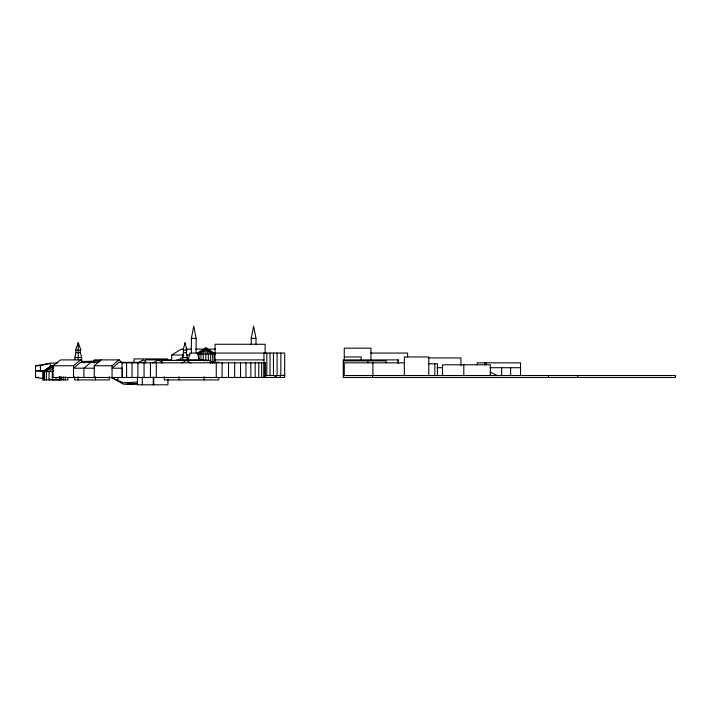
<?xml version="1.0" encoding="UTF-8"?>
<svg xmlns="http://www.w3.org/2000/svg" width="711" height="711" viewBox="0 0 711 711"><rect width="100%" height="100%" fill="white"/><g stroke="black" fill="none" stroke-linecap="round" stroke-linejoin="round"><path stroke-width="1.07" d="M191.375 353.056L191.375 338.4L193.748 326.189L196.12 338.4L196.12 353.056M251.25 344.684L251.25 338.4L253.623 326.189L255.996 338.4L255.996 344.684M182.585 359.677L183.562 350.221M188.202 359.899L189.908 353.056L197.587 353.056L199.293 359.899M74.771 359.677L76.157 350.221M78.228 342.853L75.464 350.221L80.992 350.221L78.228 342.853L78.228 359.677M214.704 353.5L205.826 348.177L203.293 354.034L203.293 360.361M214.278 362.788L214.278 354.034L205.826 348.177L197.365 354.034L215.255 354.034L205.826 348.177L200.937 354.034L200.937 360.628M67.865 377.479L67.865 379.923L42.953 379.923L42.953 371.622L52.365 371.622L53.805 370.315M42.953 371.622L51.121 365.756L73.535 365.756L80.441 359.899L84.28 363.152M90.804 362.334L83.898 368.2L83.898 377.479M94.261 377.479L94.261 365.756L101.166 359.899M94.261 365.756L112.062 365.756L118.968 359.899L122.807 363.152M212.731 362.041L212.731 354.034L205.826 348.177L198.911 354.034L198.911 360.042M212.793 363.152L214.349 361.855L209.674 361.855M53.769 367.711L49.041 371.622L49.041 379.923M178.959 359.899L183.029 356.638M53.956 365.756L46.402 371.622L46.402 379.923M52.383 365.756L44.482 371.622L44.482 379.923M51.423 365.756L43.318 371.622L43.318 379.923M197.329 353.447L205.826 348.177L210.705 354.034L210.705 363.312M137.685 363.09L143.018 359.899L145.675 361.499M152.829 363.09L158.162 359.899L162.606 362.557M171.627 360.361L171.627 355.011L181.394 349.145L183.589 349.145M196.938 353.5L205.826 348.177L208.35 354.034L208.35 360.361M181.838 363.045L186.273 360.388L190.717 363.045M204.048 360.966L205.826 359.899L205.826 348.177M42.882 378.456L35.55 377.514L35.55 365.756L40.438 365.756L50.205 363.312L57.902 362.886M35.55 365.756L50.205 363.312L50.205 366.574M137.721 383.913L126.834 384.207M35.55 377.479L38.687 377.239M82.076 361.544L100.447 360.877M137.081 382.083L123.474 382.802L110.783 377.479M137.081 383.753L123.474 384.224L113.964 378.865M191.375 338.4L196.12 338.4M251.25 338.4L255.996 338.4M185.793 349.145L191.277 349.145M195.614 349.145L215.62 349.145M76.157 352.665L80.299 352.665L81.685 357.544L81.685 361.961M183.562 352.665L186.495 352.665L187.473 359.677M215.024 353.056L284.676 353.056L284.676 377.479L53.076 377.479L53.076 365.756L60.471 359.899L80.441 359.899M370.786 353.056L407.634 353.056L407.634 356.966M171.627 355.011L183.571 355.011M186.824 355.011L190.086 355.011M344.266 356.966L361.232 356.966L361.232 359.899M74.771 357.544L81.685 357.544M182.585 357.544L187.473 357.544M428.733 357.944L460.924 357.944L460.924 365.632M167.441 358.922L133.997 358.922L133.997 362.823M119.341 359.899L94.163 359.899L94.163 363.081M170.747 359.899L145.577 359.899L145.577 362.823M176.515 359.899L204.146 359.899M215.024 359.899L264.039 359.899M210.705 360.388L161.85 360.388L161.85 363.312M343.289 360.877L386.162 360.877L386.162 362.823M98.091 362.334L80.441 362.334L73.535 368.2L94.261 368.2M145.577 362.334L118.968 362.334L112.062 368.2L122.425 368.2L122.425 377.479M210.429 362.334L218.801 362.334M404.346 362.823L344.266 362.823L344.266 375.524M428.502 363.801L437.469 363.801L437.469 375.31M437.176 367.711L442.518 367.711M489.986 367.711L520.523 367.711M283.698 375.035L284.676 375.035M265.221 375.524L284.676 375.524M343.289 375.524L675.45 375.524L675.45 377.479L343.289 377.479L343.289 359.899L398.418 359.899L398.418 363.197M44.873 370.982L35.55 370.786L44.42 371.178M49.166 379.256L54.4 379.923M55.094 379.381L59.28 379.923L59.28 376.812M490.083 372.155L497.807 375.701M205.826 359.899L207.594 360.966M187.1 358.593L188.726 359.899M577.759 375.524L577.759 377.479M548.448 375.524L548.448 377.479M520.523 375.31L520.523 362.823L477.241 362.823L477.241 364.779M510.631 367.711L510.631 375.31M501.664 367.711L501.664 375.31M490.35 375.364L490.35 364.779L442.518 364.779L442.518 375.31M485.951 362.823L485.951 364.779M484.831 362.823L484.831 364.921M463.812 364.779L463.812 375.364M434.856 363.801L434.856 375.381M428.769 375.524L428.769 356.966L404.346 356.966L404.346 375.524M398.062 359.899L398.062 363.197M372.884 362.823L372.884 375.524M372.6 375.524L372.6 377.479M371 359.899L371 348.177L344.266 348.177L344.266 360.548M367.711 360.877L367.711 362.823M280.845 353.056L280.845 375.257M280.178 375.524L280.178 377.479M277.086 353.056L277.086 375.257M276.268 375.524L276.268 377.479M274.899 375.524L274.899 377.479M273.459 353.056L273.459 375.257M270.02 353.056L270.02 375.257M266.829 353.056L266.829 375.257M265.416 377.479L265.416 362.823L121.999 362.823L121.999 377.479M265.132 353.056L265.132 344.266L215.024 344.266L215.024 362.823M265.034 362.823L265.034 377.479M263.95 353.056L263.95 362.477M263.763 362.823L263.763 377.479M261.666 362.823L261.666 377.479M258.777 362.823L258.777 377.479M255.151 362.823L255.151 377.479M250.85 362.823L250.85 377.479M245.953 362.823L245.953 377.479M240.522 362.823L240.522 377.479M234.674 362.823L234.674 377.479M228.498 362.823L228.498 377.479M222.099 362.823L222.099 377.479M218.801 377.479L218.801 379.923L164.312 379.923L164.312 376.723M216.26 362.823L216.26 377.479M204.146 376.723L204.146 379.923M186.495 350.221L186.495 352.665M178.968 376.723L178.968 379.923M167.929 379.274L167.929 384.811L137.427 384.811L137.427 377.194M156.296 362.823L156.296 377.479M153.754 377.034L153.754 384.811M153.274 377.194L153.274 384.811M150.456 362.823L150.456 377.479M144.057 362.823L144.057 377.479M142.307 377.194L142.307 384.811M137.881 362.823L137.881 377.479M132.033 362.823L132.033 377.479M126.602 362.823L126.602 377.479M117.902 377.479L117.902 380.705M113.013 377.479L113.013 378.332M112.062 365.756L112.062 377.479M109.316 376.723L109.316 379.923L74.771 379.923L74.771 376.723M95.496 376.857L95.496 379.923M80.299 350.221L80.299 352.665M78.228 376.723L78.228 379.923M73.535 365.756L73.535 377.479M65.341 376.812L65.341 379.923M63.208 376.812L63.208 379.923M61.51 376.812L61.51 379.923M60.284 376.812L60.284 379.923M59.528 376.812L59.528 379.923M56.053 377.479L56.053 379.923M52.365 371.622L52.365 379.923M40.438 365.756L40.438 371.089M185.029 342.853L183.074 350.221L186.984 350.221L185.029 342.853"/></g></svg>
